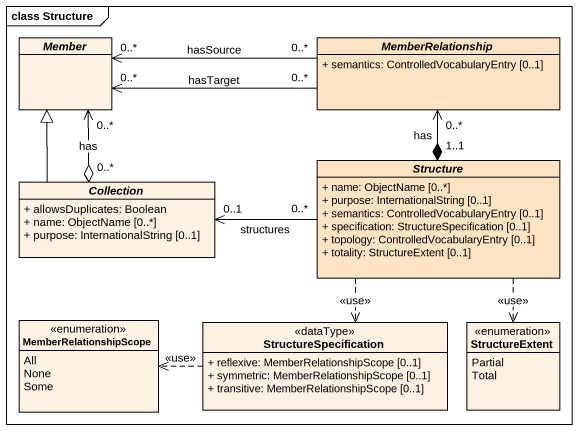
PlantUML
@startuml
mainframe class Structure
hide circle
hide empty members
skinparam classAttributeIconSize 0
abstract class Member
abstract class MemberRelationship #FFE4C4 {
  + semantics: ControlledVocabularyEntry [0..1]
}
abstract class Collection {
  + allowsDuplicates: Boolean
  + name: ObjectName [0..*]
  + purpose: InternationalString [0..1]
}
abstract class Structure #FFE4C4 {
  + name: ObjectName [0..*]
  + purpose: InternationalString [0..1]
  + semantics: ControlledVocabularyEntry [0..1]
  + specification: StructureSpecification [0..1]
  + topology: ControlledVocabularyEntry [0..1]
  + totality: StructureExtent [0..1]
}
enum MemberRelationshipScope {
  All
  None
  Some
}
class StructureSpecification <<dataType>> {
  + reflexive: MemberRelationshipScope [0..1]
  + symmetric: MemberRelationshipScope [0..1]
  + transitive: MemberRelationshipScope [0..1]
}
enum StructureExtent {
  Partial
  Total
}
Member "0..*" <--o "0..*" Collection : has
MemberRelationship "0..*" -left-> "0..*" Member : hasTarget
MemberRelationship "0..*" -left-> "0..*" Member : hasSource
MemberRelationship "0..*" <--* "1..1" Structure : has
Collection -up-|> Member
Structure "0..*" -left-> "0..1" Collection : structures
Structure ..> StructureSpecification : <<use>>
Structure ..> StructureExtent : <<use>>
StructureSpecification .left.> MemberRelationshipScope : <<use>>
@enduml
